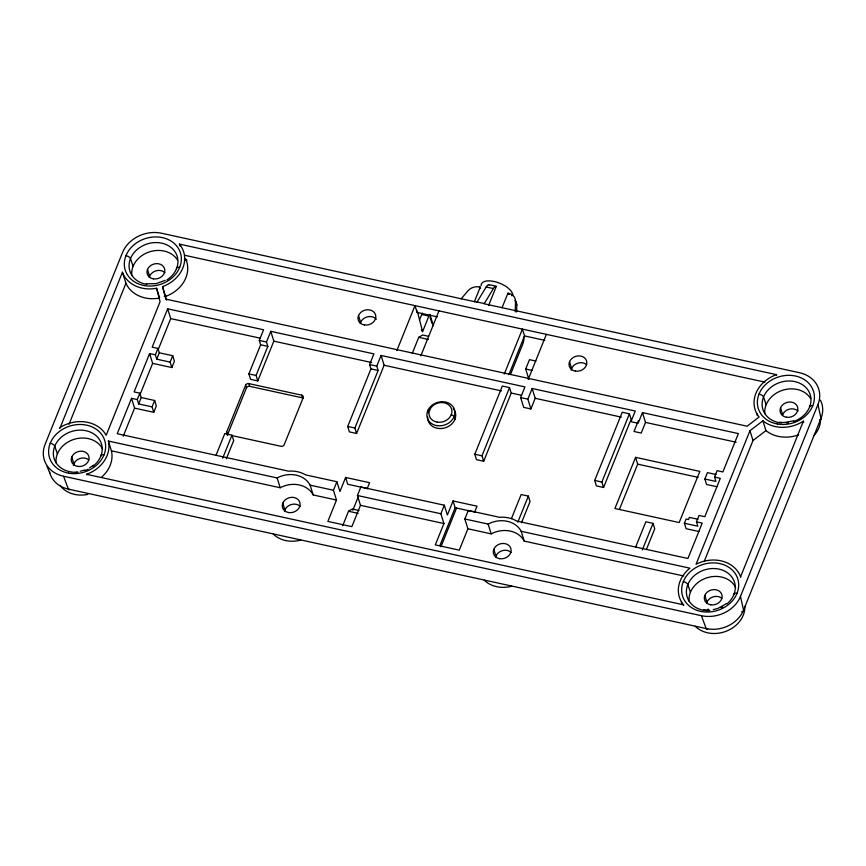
<?xml version="1.0" encoding="UTF-8"?>
<svg xmlns="http://www.w3.org/2000/svg" width="866" height="866" viewBox="0 0 866 866"><rect width="100%" height="100%" fill="white"/><g stroke="black" fill="none" stroke-linecap="round" stroke-linejoin="round"><path stroke-width="1.3" d="M515.227 311.836L515.508 301.206A10.327 8.617 -17.3 0 0 508.764 293.39L507.92 293.206L502.042 307.755M516.601 311.966L516.775 305.287L515.508 301.206M59.884 428.378L122.409 272.249A32.28 26.922 -17.3 0 0 156.584 288.259L159.636 298.056A32.28 26.922 -17.3 0 1 125.96 283.258L122.409 272.249M69.009 424.318L125.96 283.258M131.524 398.328L134.576 408.124L153.758 412.313L152.059 406.868L138.636 403.935L137.283 399.583L131.524 398.328L117.235 433.704L288.486 471.147A28.405 23.685 -17.3 0 1 305.676 474.904L336.885 481.723L339.937 491.531L345.621 477.458L369.598 482.698L367.227 488.565M149.591 353.566L152.643 363.363L171.825 367.552L170.137 362.107L156.703 359.173L155.35 354.822L149.591 353.566L134.1 391.93L139.859 393.186L141.212 397.537L138.636 403.935M716.03 474.503L707.446 472.63L704.87 479.028L715.901 481.431L714.547 477.079L717.124 470.682L722.883 471.948L738.373 433.585L642.453 412.606L638.145 423.268L630.957 421.688L635.254 411.036L532.146 388.488L535.199 398.295L530.901 408.947L523.703 407.377L520.65 397.581L524.958 386.918L381.083 355.461L384.125 365.257L356.597 433.465L349.399 431.896L347.71 426.451L370.94 368.905L369.587 364.543L373.885 353.891L270.777 331.342L273.829 341.15L257.765 380.921L250.577 379.34L248.878 373.906L260.634 344.787L259.28 340.435L263.578 329.773L167.668 308.805L152.178 347.169L157.926 348.424L159.29 352.787L156.703 359.173M137.283 399.583L139.859 393.186M155.35 354.822L157.926 348.424M123.243 436.183L134.576 408.124M139.653 395.535L152.643 363.363M158.229 349.539L170.71 318.601L167.668 308.805M152.059 406.868L154.646 400.482L141.212 397.537M170.137 362.107L172.713 355.72L159.29 352.787M153.758 412.313L156.335 405.927L154.646 400.482M171.825 367.552L174.412 361.165L172.713 355.72M215.98 455.397L224.781 433.585L231.98 435.154L233.679 440.599L226.34 458.774M227.412 435.154A2.587 2.154 -17.3 0 1 227.509 434.829L226.665 432.102L245.598 385.218A2.587 2.154 -17.3 0 1 248.856 383.606L301.606 395.145A2.587 2.154 -17.3 0 1 303.143 397.797L284.21 444.691A2.587 2.154 -17.3 0 1 280.952 446.293L232.164 435.63M227.509 434.829L246.442 387.936L245.598 385.218M257.765 380.921L256.076 375.476L267.832 346.357L266.468 342.005L270.777 331.342M222.681 458.179L231.98 435.154M356.597 433.465L354.898 428.02L378.128 370.475L376.775 366.123L381.083 355.461M474.655 512.055L477.025 506.188L453.048 500.949L447.365 515.01L444.312 505.214L360.862 486.973L357.431 495.493L360.473 505.3L351.856 526.647L327.878 521.408L336.495 500.05L333.442 490.253L336.885 481.723M396.834 350.6L414.987 305.622L417.109 312.431L437.308 316.848M417.109 312.431L416.719 310.385M419.404 320.149L421.688 314.488A5.164 1.602 -77.7 0 1 422.381 313.113M342.72 525.64L348.522 511.254L352.375 508.937L358.989 510.594M412.292 353.306L418.743 337.329L422.597 335.012L428.583 336.333M421.363 329.524L422.586 331.656L428.887 316.058A5.164 1.602 -77.7 0 1 429.525 314.769M352.798 510.301L358.329 496.608M420.811 355.85L438.975 310.872M474.384 301.714L480.262 287.155L479.428 286.971A10.327 8.617 -17.3 0 0 467.976 290.814L461.177 298.824M489.084 284.86A10.489 3.269 -77.7 0 0 486.194 286.992L476.95 302.202L161.628 233.257A30.992 25.839 -17.3 0 0 122.528 252.547L45.086 444.377A30.992 25.839 -17.3 0 0 63.532 476.246L68.371 489.117L706.212 628.575A5.164 1.602 -77.7 0 0 707.717 628.716M489.084 284.871A16.79 7.653 22 0 1 496.283 286.44A10.5 3.269 -77.7 0 0 493.382 288.573L484.148 303.771L799.47 372.716A30.992 25.839 -17.3 0 1 817.926 404.584L821 418.321L743.548 610.151A5.164 2.36 22 0 1 741.664 611.861M488.565 305.568L496.283 286.44M511.73 295.728L512.531 293.747M714.547 477.079L720.295 478.335L704.805 516.71L699.057 515.443L696.47 521.841L702.229 523.096L687.94 558.483L516.688 521.04A28.405 23.685 -17.3 0 0 499.509 517.283L468.29 510.453L464.847 518.983L467.9 528.78L459.283 550.137L435.306 544.898L443.922 523.54L440.87 513.744L444.312 505.214M504.261 374.09L522.415 329.112L524.536 335.921L508.905 374.653M474.795 454.239L502.334 386.03L509.522 387.6L511.221 393.045L483.683 461.253L476.495 459.684L474.795 454.239L481.994 455.808L483.683 461.253M439.885 545.591L455.17 507.747L453.048 500.949M440.946 546.749L456.609 507.941M510.68 374.004L522.815 343.964A5.164 1.602 -77.7 0 0 523.681 336.982M481.994 455.808L509.522 387.6M528.92 379.373L525.694 369.035L529.483 359.661L535.881 361.057M528.238 379.33L546.392 334.352M530.901 408.947L527.849 399.15L532.146 388.488M511.427 518.626L521.159 494.529L528.357 496.099L530.046 501.544L521.516 522.685M517.814 522.209L528.357 496.099M594.693 480.446L622.232 412.248L629.42 413.818L631.119 419.263L603.58 487.471L596.382 485.891L594.693 480.446L601.881 482.026L603.58 487.471M601.881 482.026L629.42 413.818M638.307 420.833L634.009 431.495L641.197 433.065L645.506 422.402L642.453 412.606M635.568 457.345L614.925 508.504L679.182 522.555L699.836 471.396L635.568 457.345L637.69 464.154L619.558 509.067M635.612 547.15L645.852 521.787L653.04 523.367L654.739 528.812L646.447 549.336M642.312 549.932L653.04 523.367M698.884 531.497L686.099 528.704L684.4 523.259L686.121 518.994L688.524 519.524L689.379 517.392L697.964 519.264M803.616 422.467L803.399 421.136A32.28 26.922 -17.3 0 1 762.892 420.822L749.967 430.705L696.048 564.253A32.28 26.922 -17.3 0 1 740.592 576.702L740.755 577.243M704.145 561.569L753.019 440.502L765.945 430.619A32.28 26.922 -17.3 0 0 798.658 434.819M740.592 576.702L803.399 421.136M63.532 476.246L701.373 615.694L706.212 628.575A29.596 24.681 -17.3 0 0 743.548 610.151L740.484 596.414L817.926 404.584M89.447 467.932L93.452 465.226M726.509 603.634L718.022 608.376L713.27 609.653M165.168 280.368L155.945 283.68L146.311 283.81M80.224 471.245L84.976 469.967M793.743 420.811L784.131 422.565L779.357 422.218M703.636 609.783L708.41 610.129M486.194 286.992L493.382 288.562M477.036 301.985L484.235 303.555M776.499 374.653A32.28 26.922 -17.3 0 0 759.103 417.044L747.109 426.213L165.807 299.116L162.559 286.614A32.28 26.922 -17.3 0 0 179.435 244.115L776.499 374.653L776.586 375.303M184.631 255.264L764.916 382.133M184.371 259.584L187.002 260.157M524.536 335.921L544.725 340.338M421.688 314.488L428.887 316.058M418.743 337.329L428.334 339.429M525.694 369.035L532.092 370.431M170.71 318.601L260.06 338.141M273.829 341.15L371.72 362.551M384.125 365.257L501.392 390.902M511.221 393.045L521.548 395.307M535.199 398.295L621.312 417.12M645.506 422.402L736.165 442.234M259.28 340.435L266.468 342.005M369.587 364.543L376.775 366.123M520.65 397.581L527.849 399.15M260.634 344.787L267.832 346.357M370.94 368.905L378.128 370.475M248.878 373.906L256.076 375.476M637.69 464.154L698.018 477.339M716.896 486.724L706.569 484.473L704.87 479.028M246.442 387.936A2.587 2.154 -17.3 0 1 249.7 386.333L302.461 397.862A2.587 2.154 -17.3 0 1 303.544 398.414M347.71 426.451L354.898 428.02M684.4 523.259L697.834 526.192L696.47 521.841M367.931 488.684L347.742 484.267L345.621 477.458M455.17 507.747L475.358 512.163M86.795 474.871L86.513 474.297A32.28 26.922 -17.3 0 0 108.369 441.043L277.131 477.945A24.28 20.243 -17.3 0 1 310.147 485.166L333.442 490.253M357.431 495.493L440.87 513.744M464.847 518.983L488.153 524.082A24.28 20.243 -17.3 0 1 521.17 531.291L689.931 568.193A32.28 26.922 -17.3 0 0 683.566 604.836L683.707 605.377M108.369 441.043L111.422 450.84L280.183 487.742A24.28 20.243 -17.3 0 1 313.2 494.962L336.495 500.05M360.473 505.3L443.922 523.54M467.9 528.78L491.195 533.878A24.28 20.243 -17.3 0 1 524.222 541.098L683.75 575.977M348.522 511.254L358.113 513.354M86.513 474.297L683.566 604.836M47.045 466.449L49.773 472.836M179.435 244.115L180.171 246.161M766.161 404.714L763.541 397.007A4.135 1.884 22 0 0 759.038 394.03M690.44 592.279L687.821 584.572A4.135 1.884 22 0 0 683.317 581.595M133.115 266.306L130.495 258.598A4.135 1.884 22 0 0 125.992 255.622M57.383 453.871L54.764 446.163A4.135 1.884 22 0 0 50.26 443.186M780.547 407.864L782.669 414.662M762.892 420.822L765.945 430.619M749.967 430.705L753.019 440.502M704.827 595.429L706.948 602.238M569.536 361.728L571.657 368.526M508.764 293.39L509.1 294.472M479.428 286.971L479.764 288.064A16.79 7.653 22 0 1 480.262 287.155M521.17 531.291L524.222 541.098M429.861 314.293L433.422 325.724M430.142 317.508L431.972 323.354M488.153 524.082L491.195 533.878M454.921 419.382L454.076 416.665A2.587 1.18 22 0 0 451.251 414.771M493.815 549.293L495.926 556.102M428.259 412.714L427.696 410.895A2.587 1.18 22 0 1 429.666 410.062M358.513 315.592L360.635 322.39M301.606 395.145L302.461 397.862M310.147 485.166L313.2 494.962M248.856 383.606L249.7 386.333M277.131 477.945L280.183 487.742M282.792 503.157L284.914 509.966M162.559 286.614L166.586 300.166M147.501 269.456L149.623 276.254M71.781 457.021L73.891 463.83M156.584 288.259L160.08 301.736L106.161 435.284A32.28 26.922 -17.3 0 0 59.602 427.815M417.434 311.619L422.586 331.656M228.202 434.764A2.587 2.154 -17.3 0 1 226.665 432.102M111.422 450.84A32.28 26.922 -17.3 0 1 101.809 476.95M740.484 596.414A30.992 25.839 -17.3 0 1 701.373 615.694M507.92 293.206A16.79 7.653 22 0 1 508.732 294.05M481.128 285.683A16.79 7.653 22 0 1 497.073 282.262A16.79 7.653 22 0 1 512.759 295.587M479.396 289.071A16.735 8.14 15.5 0 1 480.002 288.151M49.503 471.699A29.596 24.681 -17.3 0 0 68.371 489.117A5.164 1.602 -77.7 0 0 69.865 489.258M300.719 540.092A28.232 23.544 -17.3 0 1 273.266 534.084M819.647 419.956A5.164 2.36 22 0 0 821 418.321A29.596 24.681 -17.3 0 0 820.373 400.103M515.043 300.361A10.338 8.617 -17.3 0 1 516.775 305.287M185.541 258.685A32.28 26.922 -17.3 0 1 165.612 296.41M571.203 370.193A9.039 7.534 -17.3 0 1 577.297 363.341A9.039 7.534 -17.3 0 1 586.563 364.575M360.288 323.505A9.039 7.534 -17.3 0 1 367.227 316.902A9.039 7.534 -17.3 0 1 376.364 319.229M511.73 586.228A28.232 23.544 -17.3 0 1 484.278 580.22M495.579 557.206A9.039 7.534 -17.3 0 1 502.204 550.7A9.039 7.534 -17.3 0 1 511.265 552.519M709.774 610.541A9.039 7.534 -17.3 0 1 708.009 609.069M706.602 603.342A9.039 7.534 -17.3 0 1 712.902 596.934A9.039 7.534 -17.3 0 1 721.854 598.276M733.848 594.639A4.135 1.884 22 0 1 737.02 593.34M709.286 610.66A24.789 20.676 -17.3 0 1 687.658 584.983A24.789 20.676 -17.3 0 1 724.344 570.932A24.789 20.676 -17.3 0 1 727.039 603.851M722.764 606.839A24.789 20.676 -17.3 0 1 721.205 607.661M689.12 601.35A24.54 20.459 -17.3 0 1 707.468 577.633A24.54 20.459 -17.3 0 1 735.645 587.462M782.474 415.215A9.039 7.534 -17.3 0 1 789.262 409.174A9.039 7.534 -17.3 0 1 798.008 411.09M809.569 407.074A4.135 1.884 22 0 1 812.741 405.764M781.543 422.998A24.789 20.676 -17.3 0 1 765.88 392.688A24.789 20.676 -17.3 0 1 806.008 387.611A24.789 20.676 -17.3 0 1 793.667 421.461M788.504 422.749A24.789 20.676 -17.3 0 1 786.761 422.976M764.851 413.786A24.54 20.459 -17.3 0 1 782.334 390.328A24.54 20.459 -17.3 0 1 810.641 398.577M757.306 415.604A32.28 26.922 -17.3 0 1 757.122 413.537M146.787 284.373A24.789 20.676 -17.3 0 1 132.227 255.189A24.789 20.676 -17.3 0 1 170.212 246.842A24.789 20.676 -17.3 0 1 166.932 279.945M176.523 268.666A4.135 1.884 22 0 1 179.695 267.356M131.794 275.377A24.54 20.459 -17.3 0 1 149.288 251.919A24.54 20.459 -17.3 0 1 177.584 260.168M149.266 277.369A9.039 7.534 -17.3 0 1 155.891 270.863A9.039 7.534 -17.3 0 1 164.951 272.682M165.861 295.858A23.241 19.388 -17.3 0 1 164.269 296.443M77.983 472.132A24.789 20.676 -17.3 0 1 54.428 447.072A24.789 20.676 -17.3 0 1 91.774 432.762A24.789 20.676 -17.3 0 1 92.64 466.514M88.159 469.253A24.789 20.676 -17.3 0 1 84.89 470.617M100.802 456.23A4.135 1.884 22 0 1 103.963 454.931M56.073 462.942A24.54 20.459 -17.3 0 1 74.422 439.224A24.54 20.459 -17.3 0 1 102.589 449.053M77.247 472.414A9.039 7.534 -17.3 0 1 76.728 472.132M73.437 465.486A9.039 7.534 -17.3 0 1 79.542 458.634A9.039 7.534 -17.3 0 1 88.808 459.868M284.459 511.622A9.039 7.534 -17.3 0 1 290.868 504.661A9.039 7.534 -17.3 0 1 300.253 506.383M453.254 408.644A14.202 11.843 -17.3 0 1 445.557 427.707A14.202 11.843 -17.3 0 1 427.739 417.12M131.34 272.844A26.749 23.739 12.6 0 1 131.524 272.379M87.758 494.41A28.232 23.544 -17.3 0 1 60.025 485.393M820.6 418.949A28.232 23.544 -17.3 0 1 813.661 435.858M681.661 603.721A32.28 26.922 -17.3 0 1 681.423 601.578M744.868 606.265A28.232 23.544 -17.3 0 1 726.65 631.054A28.232 23.544 -17.3 0 1 695.246 626.313M575.435 371.113A9.039 7.534 -17.3 0 0 586.585 360.97A9.039 7.534 -17.3 0 0 571.755 358.589A9.039 7.534 -17.3 0 0 575.435 371.113M364.413 324.977A9.039 7.534 -17.3 0 0 375.573 314.834A9.039 7.534 -17.3 0 0 360.743 312.453A9.039 7.534 -17.3 0 0 364.413 324.977M499.704 558.689A9.039 7.534 -17.3 0 0 510.864 548.546A9.039 7.534 -17.3 0 0 496.034 546.154A9.039 7.534 -17.3 0 0 499.704 558.689M710.726 604.825A9.039 7.534 -17.3 0 0 721.876 594.682A9.039 7.534 -17.3 0 0 707.057 592.29A9.039 7.534 -17.3 0 0 710.726 604.825M701.579 611.537A28.924 24.118 -17.3 0 0 738.027 579.711A28.924 24.118 -17.3 0 0 690.906 571.149A28.924 24.118 -17.3 0 0 701.579 611.537M786.447 417.25A9.039 7.534 -17.3 0 0 797.608 407.107A9.039 7.534 -17.3 0 0 782.777 404.725A9.039 7.534 -17.3 0 0 786.447 417.25M777.3 423.972A28.924 24.118 -17.3 0 0 813.748 392.136A28.924 24.118 -17.3 0 0 766.627 383.573A28.924 24.118 -17.3 0 0 777.3 423.972M144.254 285.564A28.924 24.118 -17.3 0 0 180.691 253.738A28.924 24.118 -17.3 0 0 133.581 245.165A28.924 24.118 -17.3 0 0 144.254 285.564M153.401 278.852A9.039 7.534 -17.3 0 0 164.551 268.698A9.039 7.534 -17.3 0 0 149.731 266.317A9.039 7.534 -17.3 0 0 153.401 278.852M68.522 473.128A28.924 24.118 -17.3 0 0 104.97 441.303A28.924 24.118 -17.3 0 0 57.849 432.74A28.924 24.118 -17.3 0 0 68.522 473.128M77.669 466.417A9.039 7.534 -17.3 0 0 88.83 456.274A9.039 7.534 -17.3 0 0 74 453.881A9.039 7.534 -17.3 0 0 77.669 466.417M288.692 512.553A9.039 7.534 -17.3 0 0 299.842 502.41A9.039 7.534 -17.3 0 0 285.022 500.018A9.039 7.534 -17.3 0 0 288.692 512.553M436.875 425.639A14.202 11.843 -17.3 0 0 454.52 409.78A14.202 11.843 -17.3 0 0 431.257 405.905A14.202 11.843 -17.3 0 0 436.875 425.639M437.189 422.121A11.626 9.688 -17.3 0 0 451.608 409.153A11.626 9.688 -17.3 0 0 432.589 405.981A11.626 9.688 -17.3 0 0 437.189 422.121"/></g></svg>
